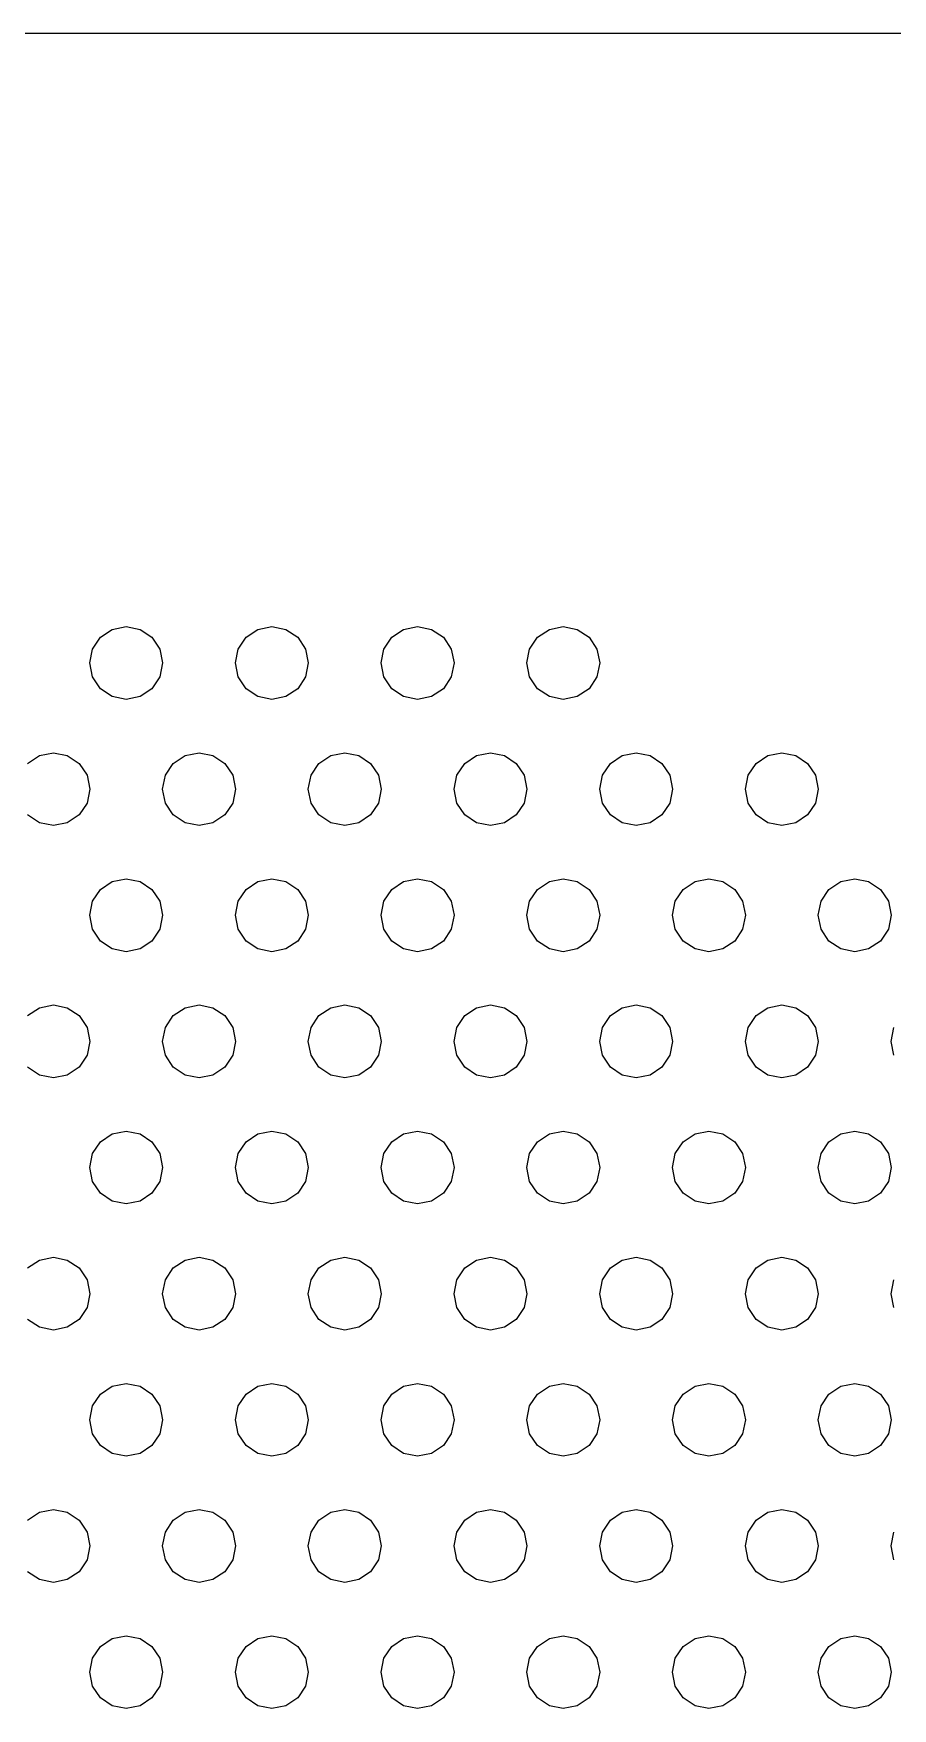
# Model space of a CAD drawing. Extents: x -89 to 272, y -68 to 68.
# Drawn here: x 173 to 208.4, y -1.5 to 67.5 of the extents above; entities that cross this region are included whole.
import ezdxf

# ---------------------------------------------------------------- set-up
doc = ezdxf.new("R2010")
doc.units = 0
doc.layers.get('0').update_dxf_attribs({"color": 1})

msp = doc.modelspace()

# ---------------------------------------------------------------- linework, layer by layer
at = {"color": 1}
for p, q in [((271.7, 67.5), (93.9, 67.5)), ((175.739, 42.6299), (176.226, 42.955)), ((176.226, 42.955), (176.8, 43.0692)), ((176.8, 43.0692), (177.374, 42.955)), ((177.374, 42.955), (177.861, 42.6299)), ((181.739, 42.6299), (182.226, 42.955)), ((182.226, 42.955), (182.8, 43.0692)), ((182.8, 43.0692), (183.374, 42.955)), ((183.374, 42.955), (183.861, 42.6299)), ((187.739, 42.6299), (188.226, 42.955)), ((188.226, 42.955), (188.8, 43.0692)), ((188.8, 43.0692), (189.374, 42.955)), ((189.374, 42.955), (189.861, 42.6299)), ((193.739, 42.6299), (194.226, 42.955)), ((194.226, 42.955), (194.8, 43.0692)), ((194.8, 43.0692), (195.374, 42.955)), ((195.374, 42.955), (195.861, 42.6299)), ((175.3, 41.5692), (175.414, 42.1432)), ((175.414, 42.1432), (175.739, 42.6299)), ((177.861, 42.6299), (178.186, 42.1432)), ((178.186, 42.1432), (178.3, 41.5692)), ((181.3, 41.5692), (181.414, 42.1432)), ((181.414, 42.1432), (181.739, 42.6299)), ((183.861, 42.6299), (184.186, 42.1432)), ((184.186, 42.1432), (184.3, 41.5692)), ((187.3, 41.5692), (187.414, 42.1432)), ((187.414, 42.1432), (187.739, 42.6299)), ((189.861, 42.6299), (190.186, 42.1432)), ((190.186, 42.1432), (190.3, 41.5692)), ((193.3, 41.5692), (193.414, 42.1432)), ((193.414, 42.1432), (193.739, 42.6299)), ((195.861, 42.6299), (196.186, 42.1432)), ((196.186, 42.1432), (196.3, 41.5692)), ((175.414, 40.9952), (175.3, 41.5692)), ((178.3, 41.5692), (178.186, 40.9952)), ((181.414, 40.9952), (181.3, 41.5692)), ((184.3, 41.5692), (184.186, 40.9952)), ((187.414, 40.9952), (187.3, 41.5692)), ((190.3, 41.5692), (190.186, 40.9952)), ((193.414, 40.9952), (193.3, 41.5692)), ((196.3, 41.5692), (196.186, 40.9952)), ((175.739, 40.5085), (175.414, 40.9952)), ((178.186, 40.9952), (177.861, 40.5085)), ((181.739, 40.5085), (181.414, 40.9952)), ((184.186, 40.9952), (183.861, 40.5085)), ((187.739, 40.5085), (187.414, 40.9952)), ((190.186, 40.9952), (189.861, 40.5085)), ((193.739, 40.5085), (193.414, 40.9952)), ((196.186, 40.9952), (195.861, 40.5085)), ((176.226, 40.1834), (175.739, 40.5085)), ((176.8, 40.0692), (176.226, 40.1834)), ((177.374, 40.1834), (176.8, 40.0692)), ((177.861, 40.5085), (177.374, 40.1834)), ((182.226, 40.1834), (181.739, 40.5085)), ((182.8, 40.0692), (182.226, 40.1834)), ((183.374, 40.1834), (182.8, 40.0692)), ((183.861, 40.5085), (183.374, 40.1834)), ((188.226, 40.1834), (187.739, 40.5085)), ((188.8, 40.0692), (188.226, 40.1834)), ((189.374, 40.1834), (188.8, 40.0692)), ((189.861, 40.5085), (189.374, 40.1834)), ((194.226, 40.1834), (193.739, 40.5085)), ((194.8, 40.0692), (194.226, 40.1834)), ((195.374, 40.1834), (194.8, 40.0692)), ((195.861, 40.5085), (195.374, 40.1834)), ((172.739, 37.4337), (173.226, 37.7589)), ((173.226, 37.7589), (173.8, 37.8731)), ((173.8, 37.8731), (174.374, 37.7589)), ((174.374, 37.7589), (174.861, 37.4337)), ((174.861, 37.4337), (175.186, 36.9471)), ((178.414, 36.9471), (178.739, 37.4337)), ((178.739, 37.4337), (179.226, 37.7589)), ((179.226, 37.7589), (179.8, 37.8731)), ((179.8, 37.8731), (180.374, 37.7589)), ((180.374, 37.7589), (180.861, 37.4337)), ((180.861, 37.4337), (181.186, 36.9471)), ((184.414, 36.9471), (184.739, 37.4337)), ((184.739, 37.4337), (185.226, 37.7589)), ((185.226, 37.7589), (185.8, 37.8731)), ((185.8, 37.8731), (186.374, 37.7589)), ((186.374, 37.7589), (186.861, 37.4337)), ((186.861, 37.4337), (187.186, 36.9471)), ((190.414, 36.9471), (190.739, 37.4337)), ((190.739, 37.4337), (191.226, 37.7589)), ((191.226, 37.7589), (191.8, 37.8731)), ((191.8, 37.8731), (192.374, 37.7589)), ((192.374, 37.7589), (192.861, 37.4337)), ((192.861, 37.4337), (193.186, 36.9471)), ((196.414, 36.9471), (196.739, 37.4337)), ((196.739, 37.4337), (197.226, 37.7589)), ((197.226, 37.7589), (197.8, 37.8731)), ((197.8, 37.8731), (198.374, 37.7589)), ((198.374, 37.7589), (198.861, 37.4337)), ((198.861, 37.4337), (199.186, 36.9471)), ((202.414, 36.9471), (202.739, 37.4337)), ((202.739, 37.4337), (203.226, 37.7589)), ((203.226, 37.7589), (203.8, 37.8731)), ((203.8, 37.8731), (204.374, 37.7589)), ((204.374, 37.7589), (204.861, 37.4337)), ((204.861, 37.4337), (205.186, 36.9471)), ((175.186, 36.9471), (175.3, 36.3731)), ((178.3, 36.3731), (178.414, 36.9471)), ((181.186, 36.9471), (181.3, 36.3731)), ((184.3, 36.3731), (184.414, 36.9471)), ((187.186, 36.9471), (187.3, 36.3731)), ((190.3, 36.3731), (190.414, 36.9471)), ((193.186, 36.9471), (193.3, 36.3731)), ((196.3, 36.3731), (196.414, 36.9471)), ((199.186, 36.9471), (199.3, 36.3731)), ((202.3, 36.3731), (202.414, 36.9471)), ((205.186, 36.9471), (205.3, 36.3731)), ((175.3, 36.3731), (175.186, 35.799)), ((178.414, 35.799), (178.3, 36.3731)), ((181.3, 36.3731), (181.186, 35.799)), ((184.414, 35.799), (184.3, 36.3731)), ((187.3, 36.3731), (187.186, 35.799)), ((190.414, 35.799), (190.3, 36.3731)), ((193.3, 36.3731), (193.186, 35.799)), ((196.414, 35.799), (196.3, 36.3731)), ((199.3, 36.3731), (199.186, 35.799)), ((202.414, 35.799), (202.3, 36.3731)), ((205.3, 36.3731), (205.186, 35.799)), ((173.226, 34.9872), (172.739, 35.3124)), ((174.861, 35.3124), (174.374, 34.9872)), ((175.186, 35.799), (174.861, 35.3124)), ((178.739, 35.3124), (178.414, 35.799)), ((179.226, 34.9872), (178.739, 35.3124)), ((180.861, 35.3124), (180.374, 34.9872)), ((181.186, 35.799), (180.861, 35.3124)), ((184.739, 35.3124), (184.414, 35.799)), ((185.226, 34.9872), (184.739, 35.3124)), ((186.861, 35.3124), (186.374, 34.9872)), ((187.186, 35.799), (186.861, 35.3124)), ((190.739, 35.3124), (190.414, 35.799)), ((191.226, 34.9872), (190.739, 35.3124)), ((192.861, 35.3124), (192.374, 34.9872)), ((193.186, 35.799), (192.861, 35.3124)), ((196.739, 35.3124), (196.414, 35.799)), ((197.226, 34.9872), (196.739, 35.3124)), ((198.861, 35.3124), (198.374, 34.9872)), ((199.186, 35.799), (198.861, 35.3124)), ((202.739, 35.3124), (202.414, 35.799)), ((203.226, 34.9872), (202.739, 35.3124)), ((204.861, 35.3124), (204.374, 34.9872)), ((205.186, 35.799), (204.861, 35.3124)), ((173.8, 34.8731), (173.226, 34.9872)), ((174.374, 34.9872), (173.8, 34.8731)), ((179.8, 34.8731), (179.226, 34.9872)), ((180.374, 34.9872), (179.8, 34.8731)), ((185.8, 34.8731), (185.226, 34.9872)), ((186.374, 34.9872), (185.8, 34.8731)), ((191.8, 34.8731), (191.226, 34.9872)), ((192.374, 34.9872), (191.8, 34.8731)), ((197.8, 34.8731), (197.226, 34.9872)), ((198.374, 34.9872), (197.8, 34.8731)), ((203.8, 34.8731), (203.226, 34.9872)), ((204.374, 34.9872), (203.8, 34.8731)), ((175.739, 32.2376), (176.226, 32.5627)), ((176.226, 32.5627), (176.8, 32.6769)), ((176.8, 32.6769), (177.374, 32.5627)), ((177.374, 32.5627), (177.861, 32.2376)), ((181.739, 32.2376), (182.226, 32.5627)), ((182.226, 32.5627), (182.8, 32.6769)), ((182.8, 32.6769), (183.374, 32.5627)), ((183.374, 32.5627), (183.861, 32.2376)), ((187.739, 32.2376), (188.226, 32.5627)), ((188.226, 32.5627), (188.8, 32.6769)), ((188.8, 32.6769), (189.374, 32.5627)), ((189.374, 32.5627), (189.861, 32.2376)), ((193.739, 32.2376), (194.226, 32.5627)), ((194.226, 32.5627), (194.8, 32.6769)), ((194.8, 32.6769), (195.374, 32.5627)), ((195.374, 32.5627), (195.861, 32.2376)), ((199.739, 32.2376), (200.226, 32.5627)), ((200.226, 32.5627), (200.8, 32.6769)), ((200.8, 32.6769), (201.374, 32.5627)), ((201.374, 32.5627), (201.861, 32.2376)), ((205.739, 32.2376), (206.226, 32.5627)), ((206.226, 32.5627), (206.8, 32.6769)), ((206.8, 32.6769), (207.374, 32.5627)), ((207.374, 32.5627), (207.861, 32.2376)), ((175.3, 31.1769), (175.414, 31.7509)), ((175.414, 31.7509), (175.739, 32.2376)), ((177.861, 32.2376), (178.186, 31.7509)), ((178.186, 31.7509), (178.3, 31.1769)), ((181.3, 31.1769), (181.414, 31.7509)), ((181.414, 31.7509), (181.739, 32.2376)), ((183.861, 32.2376), (184.186, 31.7509)), ((184.186, 31.7509), (184.3, 31.1769)), ((187.3, 31.1769), (187.414, 31.7509)), ((187.414, 31.7509), (187.739, 32.2376)), ((189.861, 32.2376), (190.186, 31.7509)), ((190.186, 31.7509), (190.3, 31.1769)), ((193.3, 31.1769), (193.414, 31.7509)), ((193.414, 31.7509), (193.739, 32.2376)), ((195.861, 32.2376), (196.186, 31.7509)), ((196.186, 31.7509), (196.3, 31.1769)), ((199.3, 31.1769), (199.414, 31.7509)), ((199.414, 31.7509), (199.739, 32.2376)), ((201.861, 32.2376), (202.186, 31.7509)), ((202.186, 31.7509), (202.3, 31.1769)), ((205.3, 31.1769), (205.414, 31.7509)), ((205.414, 31.7509), (205.739, 32.2376)), ((207.861, 32.2376), (208.186, 31.7509)), ((208.186, 31.7509), (208.3, 31.1769)), ((175.414, 30.6029), (175.3, 31.1769)), ((178.3, 31.1769), (178.186, 30.6029)), ((181.414, 30.6029), (181.3, 31.1769)), ((184.3, 31.1769), (184.186, 30.6029)), ((187.414, 30.6029), (187.3, 31.1769)), ((190.3, 31.1769), (190.186, 30.6029)), ((193.414, 30.6029), (193.3, 31.1769)), ((196.3, 31.1769), (196.186, 30.6029)), ((199.414, 30.6029), (199.3, 31.1769)), ((202.3, 31.1769), (202.186, 30.6029)), ((205.414, 30.6029), (205.3, 31.1769)), ((208.3, 31.1769), (208.186, 30.6029)), ((175.739, 30.1162), (175.414, 30.6029)), ((178.186, 30.6029), (177.861, 30.1162)), ((181.739, 30.1162), (181.414, 30.6029)), ((184.186, 30.6029), (183.861, 30.1162)), ((187.739, 30.1162), (187.414, 30.6029)), ((190.186, 30.6029), (189.861, 30.1162)), ((193.739, 30.1162), (193.414, 30.6029)), ((196.186, 30.6029), (195.861, 30.1162)), ((199.739, 30.1162), (199.414, 30.6029)), ((202.186, 30.6029), (201.861, 30.1162)), ((205.739, 30.1162), (205.414, 30.6029)), ((208.186, 30.6029), (207.861, 30.1162)), ((176.226, 29.7911), (175.739, 30.1162)), ((176.8, 29.6769), (176.226, 29.7911)), ((177.374, 29.7911), (176.8, 29.6769)), ((177.861, 30.1162), (177.374, 29.7911)), ((182.226, 29.7911), (181.739, 30.1162)), ((182.8, 29.6769), (182.226, 29.7911)), ((183.374, 29.7911), (182.8, 29.6769)), ((183.861, 30.1162), (183.374, 29.7911)), ((188.226, 29.7911), (187.739, 30.1162)), ((188.8, 29.6769), (188.226, 29.7911)), ((189.374, 29.7911), (188.8, 29.6769)), ((189.861, 30.1162), (189.374, 29.7911)), ((194.226, 29.7911), (193.739, 30.1162)), ((194.8, 29.6769), (194.226, 29.7911)), ((195.374, 29.7911), (194.8, 29.6769)), ((195.861, 30.1162), (195.374, 29.7911)), ((200.226, 29.7911), (199.739, 30.1162)), ((200.8, 29.6769), (200.226, 29.7911)), ((201.374, 29.7911), (200.8, 29.6769)), ((201.861, 30.1162), (201.374, 29.7911)), ((206.226, 29.7911), (205.739, 30.1162)), ((206.8, 29.6769), (206.226, 29.7911)), ((207.374, 29.7911), (206.8, 29.6769)), ((207.861, 30.1162), (207.374, 29.7911)), ((172.739, 27.0414), (173.226, 27.3666)), ((173.226, 27.3666), (173.8, 27.4808)), ((173.8, 27.4808), (174.374, 27.3666)), ((174.374, 27.3666), (174.861, 27.0414)), ((174.861, 27.0414), (175.186, 26.5548)), ((178.414, 26.5548), (178.739, 27.0414)), ((178.739, 27.0414), (179.226, 27.3666)), ((179.226, 27.3666), (179.8, 27.4808)), ((179.8, 27.4808), (180.374, 27.3666)), ((180.374, 27.3666), (180.861, 27.0414)), ((180.861, 27.0414), (181.186, 26.5548)), ((184.414, 26.5548), (184.739, 27.0414)), ((184.739, 27.0414), (185.226, 27.3666)), ((185.226, 27.3666), (185.8, 27.4808)), ((185.8, 27.4808), (186.374, 27.3666)), ((186.374, 27.3666), (186.861, 27.0414)), ((186.861, 27.0414), (187.186, 26.5548)), ((190.414, 26.5548), (190.739, 27.0414)), ((190.739, 27.0414), (191.226, 27.3666)), ((191.226, 27.3666), (191.8, 27.4808)), ((191.8, 27.4808), (192.374, 27.3666)), ((192.374, 27.3666), (192.861, 27.0414)), ((192.861, 27.0414), (193.186, 26.5548)), ((196.414, 26.5548), (196.739, 27.0414)), ((196.739, 27.0414), (197.226, 27.3666)), ((197.226, 27.3666), (197.8, 27.4808)), ((197.8, 27.4808), (198.374, 27.3666)), ((198.374, 27.3666), (198.861, 27.0414)), ((198.861, 27.0414), (199.186, 26.5548)), ((202.414, 26.5548), (202.739, 27.0414)), ((202.739, 27.0414), (203.226, 27.3666)), ((203.226, 27.3666), (203.8, 27.4808)), ((203.8, 27.4808), (204.374, 27.3666)), ((204.374, 27.3666), (204.861, 27.0414)), ((204.861, 27.0414), (205.186, 26.5548)), ((175.186, 26.5548), (175.3, 25.9808)), ((178.3, 25.9808), (178.414, 26.5548)), ((181.186, 26.5548), (181.3, 25.9808)), ((184.3, 25.9808), (184.414, 26.5548)), ((187.186, 26.5548), (187.3, 25.9808)), ((190.3, 25.9808), (190.414, 26.5548)), ((193.186, 26.5548), (193.3, 25.9808)), ((196.3, 25.9808), (196.414, 26.5548)), ((199.186, 26.5548), (199.3, 25.9808)), ((202.3, 25.9808), (202.414, 26.5548)), ((205.186, 26.5548), (205.3, 25.9808)), ((208.3, 25.9808), (208.414, 26.5548)), ((175.3, 25.9808), (175.186, 25.4067)), ((178.414, 25.4067), (178.3, 25.9808)), ((181.3, 25.9808), (181.186, 25.4067)), ((184.414, 25.4067), (184.3, 25.9808)), ((187.3, 25.9808), (187.186, 25.4067)), ((190.414, 25.4067), (190.3, 25.9808)), ((193.3, 25.9808), (193.186, 25.4067)), ((196.414, 25.4067), (196.3, 25.9808)), ((199.3, 25.9808), (199.186, 25.4067)), ((202.414, 25.4067), (202.3, 25.9808)), ((205.3, 25.9808), (205.186, 25.4067)), ((208.414, 25.4067), (208.3, 25.9808)), ((173.226, 24.5949), (172.739, 24.9201)), ((174.861, 24.9201), (174.374, 24.5949)), ((175.186, 25.4067), (174.861, 24.9201)), ((178.739, 24.9201), (178.414, 25.4067)), ((179.226, 24.5949), (178.739, 24.9201)), ((180.861, 24.9201), (180.374, 24.5949)), ((181.186, 25.4067), (180.861, 24.9201)), ((184.739, 24.9201), (184.414, 25.4067)), ((185.226, 24.5949), (184.739, 24.9201)), ((186.861, 24.9201), (186.374, 24.5949)), ((187.186, 25.4067), (186.861, 24.9201)), ((190.739, 24.9201), (190.414, 25.4067)), ((191.226, 24.5949), (190.739, 24.9201)), ((192.861, 24.9201), (192.374, 24.5949)), ((193.186, 25.4067), (192.861, 24.9201)), ((196.739, 24.9201), (196.414, 25.4067)), ((197.226, 24.5949), (196.739, 24.9201)), ((198.861, 24.9201), (198.374, 24.5949)), ((199.186, 25.4067), (198.861, 24.9201)), ((202.739, 24.9201), (202.414, 25.4067)), ((203.226, 24.5949), (202.739, 24.9201)), ((204.861, 24.9201), (204.374, 24.5949)), ((205.186, 25.4067), (204.861, 24.9201)), ((173.8, 24.4808), (173.226, 24.5949)), ((174.374, 24.5949), (173.8, 24.4808)), ((179.8, 24.4808), (179.226, 24.5949)), ((180.374, 24.5949), (179.8, 24.4808)), ((185.8, 24.4808), (185.226, 24.5949)), ((186.374, 24.5949), (185.8, 24.4808)), ((191.8, 24.4808), (191.226, 24.5949)), ((192.374, 24.5949), (191.8, 24.4808)), ((197.8, 24.4808), (197.226, 24.5949)), ((198.374, 24.5949), (197.8, 24.4808)), ((203.8, 24.4808), (203.226, 24.5949)), ((204.374, 24.5949), (203.8, 24.4808)), ((175.739, 21.8453), (176.226, 22.1704)), ((176.226, 22.1704), (176.8, 22.2846)), ((176.8, 22.2846), (177.374, 22.1704)), ((177.374, 22.1704), (177.861, 21.8453)), ((181.739, 21.8453), (182.226, 22.1704)), ((182.226, 22.1704), (182.8, 22.2846)), ((182.8, 22.2846), (183.374, 22.1704)), ((183.374, 22.1704), (183.861, 21.8453)), ((187.739, 21.8453), (188.226, 22.1704)), ((188.226, 22.1704), (188.8, 22.2846)), ((188.8, 22.2846), (189.374, 22.1704)), ((189.374, 22.1704), (189.861, 21.8453)), ((193.739, 21.8453), (194.226, 22.1704)), ((194.226, 22.1704), (194.8, 22.2846)), ((194.8, 22.2846), (195.374, 22.1704)), ((195.374, 22.1704), (195.861, 21.8453)), ((199.739, 21.8453), (200.226, 22.1704)), ((200.226, 22.1704), (200.8, 22.2846)), ((200.8, 22.2846), (201.374, 22.1704)), ((201.374, 22.1704), (201.861, 21.8453)), ((205.739, 21.8453), (206.226, 22.1704)), ((206.226, 22.1704), (206.8, 22.2846)), ((206.8, 22.2846), (207.374, 22.1704)), ((207.374, 22.1704), (207.861, 21.8453)), ((175.414, 21.3586), (175.739, 21.8453)), ((177.861, 21.8453), (178.186, 21.3586)), ((181.414, 21.3586), (181.739, 21.8453)), ((183.861, 21.8453), (184.186, 21.3586)), ((187.414, 21.3586), (187.739, 21.8453)), ((189.861, 21.8453), (190.186, 21.3586)), ((193.414, 21.3586), (193.739, 21.8453)), ((195.861, 21.8453), (196.186, 21.3586)), ((199.414, 21.3586), (199.739, 21.8453)), ((201.861, 21.8453), (202.186, 21.3586)), ((205.414, 21.3586), (205.739, 21.8453)), ((207.861, 21.8453), (208.186, 21.3586)), ((175.3, 20.7846), (175.414, 21.3586)), ((175.414, 20.2106), (175.3, 20.7846)), ((178.186, 21.3586), (178.3, 20.7846)), ((178.3, 20.7846), (178.186, 20.2106)), ((181.3, 20.7846), (181.414, 21.3586)), ((181.414, 20.2106), (181.3, 20.7846)), ((184.186, 21.3586), (184.3, 20.7846)), ((184.3, 20.7846), (184.186, 20.2106)), ((187.3, 20.7846), (187.414, 21.3586)), ((187.414, 20.2106), (187.3, 20.7846)), ((190.186, 21.3586), (190.3, 20.7846)), ((190.3, 20.7846), (190.186, 20.2106)), ((193.3, 20.7846), (193.414, 21.3586)), ((193.414, 20.2106), (193.3, 20.7846)), ((196.186, 21.3586), (196.3, 20.7846)), ((196.3, 20.7846), (196.186, 20.2106)), ((199.3, 20.7846), (199.414, 21.3586)), ((199.414, 20.2106), (199.3, 20.7846)), ((202.186, 21.3586), (202.3, 20.7846)), ((202.3, 20.7846), (202.186, 20.2106)), ((205.3, 20.7846), (205.414, 21.3586)), ((205.414, 20.2106), (205.3, 20.7846)), ((208.186, 21.3586), (208.3, 20.7846)), ((208.3, 20.7846), (208.186, 20.2106)), ((175.739, 19.7239), (175.414, 20.2106)), ((178.186, 20.2106), (177.861, 19.7239)), ((181.739, 19.7239), (181.414, 20.2106)), ((184.186, 20.2106), (183.861, 19.7239)), ((187.739, 19.7239), (187.414, 20.2106)), ((190.186, 20.2106), (189.861, 19.7239)), ((193.739, 19.7239), (193.414, 20.2106)), ((196.186, 20.2106), (195.861, 19.7239)), ((199.739, 19.7239), (199.414, 20.2106)), ((202.186, 20.2106), (201.861, 19.7239)), ((205.739, 19.7239), (205.414, 20.2106)), ((208.186, 20.2106), (207.861, 19.7239)), ((176.226, 19.3988), (175.739, 19.7239)), ((176.8, 19.2846), (176.226, 19.3988)), ((177.374, 19.3988), (176.8, 19.2846)), ((177.861, 19.7239), (177.374, 19.3988)), ((182.226, 19.3988), (181.739, 19.7239)), ((182.8, 19.2846), (182.226, 19.3988)), ((183.374, 19.3988), (182.8, 19.2846)), ((183.861, 19.7239), (183.374, 19.3988)), ((188.226, 19.3988), (187.739, 19.7239)), ((188.8, 19.2846), (188.226, 19.3988)), ((189.374, 19.3988), (188.8, 19.2846)), ((189.861, 19.7239), (189.374, 19.3988)), ((194.226, 19.3988), (193.739, 19.7239)), ((194.8, 19.2846), (194.226, 19.3988)), ((195.374, 19.3988), (194.8, 19.2846)), ((195.861, 19.7239), (195.374, 19.3988)), ((200.226, 19.3988), (199.739, 19.7239)), ((200.8, 19.2846), (200.226, 19.3988)), ((201.374, 19.3988), (200.8, 19.2846)), ((201.861, 19.7239), (201.374, 19.3988)), ((206.226, 19.3988), (205.739, 19.7239)), ((206.8, 19.2846), (206.226, 19.3988)), ((207.374, 19.3988), (206.8, 19.2846)), ((207.861, 19.7239), (207.374, 19.3988)), ((172.739, 16.6491), (173.226, 16.9743)), ((173.226, 16.9743), (173.8, 17.0885)), ((173.8, 17.0885), (174.374, 16.9743)), ((174.374, 16.9743), (174.861, 16.6491)), ((174.861, 16.6491), (175.186, 16.1625)), ((178.414, 16.1625), (178.739, 16.6491)), ((178.739, 16.6491), (179.226, 16.9743)), ((179.226, 16.9743), (179.8, 17.0885)), ((179.8, 17.0885), (180.374, 16.9743)), ((180.374, 16.9743), (180.861, 16.6491)), ((180.861, 16.6491), (181.186, 16.1625)), ((184.414, 16.1625), (184.739, 16.6491)), ((184.739, 16.6491), (185.226, 16.9743)), ((185.226, 16.9743), (185.8, 17.0885)), ((185.8, 17.0885), (186.374, 16.9743)), ((186.374, 16.9743), (186.861, 16.6491)), ((186.861, 16.6491), (187.186, 16.1625)), ((190.414, 16.1625), (190.739, 16.6491)), ((190.739, 16.6491), (191.226, 16.9743)), ((191.226, 16.9743), (191.8, 17.0885)), ((191.8, 17.0885), (192.374, 16.9743)), ((192.374, 16.9743), (192.861, 16.6491)), ((192.861, 16.6491), (193.186, 16.1625)), ((196.414, 16.1625), (196.739, 16.6491)), ((196.739, 16.6491), (197.226, 16.9743)), ((197.226, 16.9743), (197.8, 17.0885)), ((197.8, 17.0885), (198.374, 16.9743)), ((198.374, 16.9743), (198.861, 16.6491)), ((198.861, 16.6491), (199.186, 16.1625)), ((202.414, 16.1625), (202.739, 16.6491)), ((202.739, 16.6491), (203.226, 16.9743)), ((203.226, 16.9743), (203.8, 17.0885)), ((203.8, 17.0885), (204.374, 16.9743)), ((204.374, 16.9743), (204.861, 16.6491)), ((204.861, 16.6491), (205.186, 16.1625)), ((175.186, 16.1625), (175.3, 15.5885)), ((178.3, 15.5885), (178.414, 16.1625)), ((181.186, 16.1625), (181.3, 15.5885)), ((184.3, 15.5885), (184.414, 16.1625)), ((187.186, 16.1625), (187.3, 15.5885)), ((190.3, 15.5885), (190.414, 16.1625)), ((193.186, 16.1625), (193.3, 15.5885)), ((196.3, 15.5885), (196.414, 16.1625)), ((199.186, 16.1625), (199.3, 15.5885)), ((202.3, 15.5885), (202.414, 16.1625)), ((205.186, 16.1625), (205.3, 15.5885)), ((208.3, 15.5885), (208.414, 16.1625)), ((175.3, 15.5885), (175.186, 15.0144)), ((178.414, 15.0144), (178.3, 15.5885)), ((181.3, 15.5885), (181.186, 15.0144)), ((184.414, 15.0144), (184.3, 15.5885)), ((187.3, 15.5885), (187.186, 15.0144)), ((190.414, 15.0144), (190.3, 15.5885)), ((193.3, 15.5885), (193.186, 15.0144)), ((196.414, 15.0144), (196.3, 15.5885)), ((199.3, 15.5885), (199.186, 15.0144)), ((202.414, 15.0144), (202.3, 15.5885)), ((205.3, 15.5885), (205.186, 15.0144)), ((208.414, 15.0144), (208.3, 15.5885)), ((173.226, 14.2026), (172.739, 14.5278)), ((174.861, 14.5278), (174.374, 14.2026)), ((175.186, 15.0144), (174.861, 14.5278)), ((178.739, 14.5278), (178.414, 15.0144)), ((179.226, 14.2026), (178.739, 14.5278)), ((180.861, 14.5278), (180.374, 14.2026)), ((181.186, 15.0144), (180.861, 14.5278)), ((184.739, 14.5278), (184.414, 15.0144)), ((185.226, 14.2026), (184.739, 14.5278)), ((186.861, 14.5278), (186.374, 14.2026)), ((187.186, 15.0144), (186.861, 14.5278)), ((190.739, 14.5278), (190.414, 15.0144)), ((191.226, 14.2026), (190.739, 14.5278)), ((192.861, 14.5278), (192.374, 14.2026)), ((193.186, 15.0144), (192.861, 14.5278)), ((196.739, 14.5278), (196.414, 15.0144)), ((197.226, 14.2026), (196.739, 14.5278)), ((198.861, 14.5278), (198.374, 14.2026)), ((199.186, 15.0144), (198.861, 14.5278)), ((202.739, 14.5278), (202.414, 15.0144)), ((203.226, 14.2026), (202.739, 14.5278)), ((204.861, 14.5278), (204.374, 14.2026)), ((205.186, 15.0144), (204.861, 14.5278)), ((173.8, 14.0885), (173.226, 14.2026)), ((174.374, 14.2026), (173.8, 14.0885)), ((179.8, 14.0885), (179.226, 14.2026)), ((180.374, 14.2026), (179.8, 14.0885)), ((185.8, 14.0885), (185.226, 14.2026)), ((186.374, 14.2026), (185.8, 14.0885)), ((191.8, 14.0885), (191.226, 14.2026)), ((192.374, 14.2026), (191.8, 14.0885)), ((197.8, 14.0885), (197.226, 14.2026)), ((198.374, 14.2026), (197.8, 14.0885)), ((203.8, 14.0885), (203.226, 14.2026)), ((204.374, 14.2026), (203.8, 14.0885)), ((175.739, 11.453), (176.226, 11.7781)), ((176.226, 11.7781), (176.8, 11.8923)), ((176.8, 11.8923), (177.374, 11.7781)), ((177.374, 11.7781), (177.861, 11.453)), ((181.739, 11.453), (182.226, 11.7781)), ((182.226, 11.7781), (182.8, 11.8923)), ((182.8, 11.8923), (183.374, 11.7781)), ((183.374, 11.7781), (183.861, 11.453)), ((187.739, 11.453), (188.226, 11.7781)), ((188.226, 11.7781), (188.8, 11.8923)), ((188.8, 11.8923), (189.374, 11.7781)), ((189.374, 11.7781), (189.861, 11.453)), ((193.739, 11.453), (194.226, 11.7781)), ((194.226, 11.7781), (194.8, 11.8923)), ((194.8, 11.8923), (195.374, 11.7781)), ((195.374, 11.7781), (195.861, 11.453)), ((199.739, 11.453), (200.226, 11.7781)), ((200.226, 11.7781), (200.8, 11.8923)), ((200.8, 11.8923), (201.374, 11.7781)), ((201.374, 11.7781), (201.861, 11.453)), ((205.739, 11.453), (206.226, 11.7781)), ((206.226, 11.7781), (206.8, 11.8923)), ((206.8, 11.8923), (207.374, 11.7781)), ((207.374, 11.7781), (207.861, 11.453)), ((175.414, 10.9663), (175.739, 11.453)), ((177.861, 11.453), (178.186, 10.9663)), ((181.414, 10.9663), (181.739, 11.453)), ((183.861, 11.453), (184.186, 10.9663)), ((187.414, 10.9663), (187.739, 11.453)), ((189.861, 11.453), (190.186, 10.9663)), ((193.414, 10.9663), (193.739, 11.453)), ((195.861, 11.453), (196.186, 10.9663)), ((199.414, 10.9663), (199.739, 11.453)), ((201.861, 11.453), (202.186, 10.9663)), ((205.414, 10.9663), (205.739, 11.453)), ((207.861, 11.453), (208.186, 10.9663)), ((175.3, 10.3923), (175.414, 10.9663)), ((175.414, 9.81827), (175.3, 10.3923)), ((178.186, 10.9663), (178.3, 10.3923)), ((178.3, 10.3923), (178.186, 9.81827)), ((181.3, 10.3923), (181.414, 10.9663)), ((181.414, 9.81827), (181.3, 10.3923)), ((184.186, 10.9663), (184.3, 10.3923)), ((184.3, 10.3923), (184.186, 9.81827)), ((187.3, 10.3923), (187.414, 10.9663)), ((187.414, 9.81827), (187.3, 10.3923)), ((190.186, 10.9663), (190.3, 10.3923)), ((190.3, 10.3923), (190.186, 9.81827)), ((193.3, 10.3923), (193.414, 10.9663)), ((193.414, 9.81827), (193.3, 10.3923)), ((196.186, 10.9663), (196.3, 10.3923)), ((196.3, 10.3923), (196.186, 9.81827)), ((199.3, 10.3923), (199.414, 10.9663)), ((199.414, 9.81827), (199.3, 10.3923)), ((202.186, 10.9663), (202.3, 10.3923)), ((202.3, 10.3923), (202.186, 9.81827)), ((205.3, 10.3923), (205.414, 10.9663)), ((205.414, 9.81827), (205.3, 10.3923)), ((208.186, 10.9663), (208.3, 10.3923)), ((208.3, 10.3923), (208.186, 9.81827)), ((175.739, 9.33163), (175.414, 9.81827)), ((178.186, 9.81827), (177.861, 9.33163)), ((181.739, 9.33163), (181.414, 9.81827)), ((184.186, 9.81827), (183.861, 9.33163)), ((187.739, 9.33163), (187.414, 9.81827)), ((190.186, 9.81827), (189.861, 9.33163)), ((193.739, 9.33163), (193.414, 9.81827)), ((196.186, 9.81827), (195.861, 9.33163)), ((199.739, 9.33163), (199.414, 9.81827)), ((202.186, 9.81827), (201.861, 9.33163)), ((205.739, 9.33163), (205.414, 9.81827)), ((208.186, 9.81827), (207.861, 9.33163)), ((176.226, 9.00648), (175.739, 9.33163)), ((176.8, 8.8923), (176.226, 9.00648)), ((177.374, 9.00648), (176.8, 8.8923)), ((177.861, 9.33163), (177.374, 9.00648)), ((182.226, 9.00648), (181.739, 9.33163)), ((182.8, 8.8923), (182.226, 9.00648)), ((183.374, 9.00648), (182.8, 8.8923)), ((183.861, 9.33163), (183.374, 9.00648)), ((188.226, 9.00648), (187.739, 9.33163)), ((188.8, 8.8923), (188.226, 9.00648)), ((189.374, 9.00648), (188.8, 8.8923)), ((189.861, 9.33163), (189.374, 9.00648)), ((194.226, 9.00648), (193.739, 9.33163)), ((194.8, 8.8923), (194.226, 9.00648)), ((195.374, 9.00648), (194.8, 8.8923)), ((195.861, 9.33163), (195.374, 9.00648)), ((200.226, 9.00648), (199.739, 9.33163)), ((200.8, 8.8923), (200.226, 9.00648)), ((201.374, 9.00648), (200.8, 8.8923)), ((201.861, 9.33163), (201.374, 9.00648)), ((206.226, 9.00648), (205.739, 9.33163)), ((206.8, 8.8923), (206.226, 9.00648)), ((207.374, 9.00648), (206.8, 8.8923)), ((207.861, 9.33163), (207.374, 9.00648)), ((172.739, 6.25681), (173.226, 6.58197)), ((173.226, 6.58197), (173.8, 6.69615)), ((173.8, 6.69615), (174.374, 6.58197)), ((174.374, 6.58197), (174.861, 6.25681)), ((174.861, 6.25681), (175.186, 5.77017)), ((178.414, 5.77017), (178.739, 6.25681)), ((178.739, 6.25681), (179.226, 6.58197)), ((179.226, 6.58197), (179.8, 6.69615)), ((179.8, 6.69615), (180.374, 6.58197)), ((180.374, 6.58197), (180.861, 6.25681)), ((180.861, 6.25681), (181.186, 5.77017)), ((184.414, 5.77017), (184.739, 6.25681)), ((184.739, 6.25681), (185.226, 6.58197)), ((185.226, 6.58197), (185.8, 6.69615)), ((185.8, 6.69615), (186.374, 6.58197)), ((186.374, 6.58197), (186.861, 6.25681)), ((186.861, 6.25681), (187.186, 5.77017)), ((190.414, 5.77017), (190.739, 6.25681)), ((190.739, 6.25681), (191.226, 6.58197)), ((191.226, 6.58197), (191.8, 6.69615)), ((191.8, 6.69615), (192.374, 6.58197)), ((192.374, 6.58197), (192.861, 6.25681)), ((192.861, 6.25681), (193.186, 5.77017)), ((196.414, 5.77017), (196.739, 6.25681)), ((196.739, 6.25681), (197.226, 6.58197)), ((197.226, 6.58197), (197.8, 6.69615)), ((197.8, 6.69615), (198.374, 6.58197)), ((198.374, 6.58197), (198.861, 6.25681)), ((198.861, 6.25681), (199.186, 5.77017)), ((202.414, 5.77017), (202.739, 6.25681)), ((202.739, 6.25681), (203.226, 6.58197)), ((203.226, 6.58197), (203.8, 6.69615)), ((203.8, 6.69615), (204.374, 6.58197)), ((204.374, 6.58197), (204.861, 6.25681)), ((204.861, 6.25681), (205.186, 5.77017)), ((175.186, 5.77017), (175.3, 5.19615)), ((178.3, 5.19615), (178.414, 5.77017)), ((181.186, 5.77017), (181.3, 5.19615)), ((184.3, 5.19615), (184.414, 5.77017)), ((187.186, 5.77017), (187.3, 5.19615)), ((190.3, 5.19615), (190.414, 5.77017)), ((193.186, 5.77017), (193.3, 5.19615)), ((196.3, 5.19615), (196.414, 5.77017)), ((199.186, 5.77017), (199.3, 5.19615)), ((202.3, 5.19615), (202.414, 5.77017)), ((205.186, 5.77017), (205.3, 5.19615)), ((208.3, 5.19615), (208.414, 5.77017)), ((175.3, 5.19615), (175.186, 4.62212)), ((178.414, 4.62212), (178.3, 5.19615)), ((181.3, 5.19615), (181.186, 4.62212)), ((184.414, 4.62212), (184.3, 5.19615)), ((187.3, 5.19615), (187.186, 4.62212)), ((190.414, 4.62212), (190.3, 5.19615)), ((193.3, 5.19615), (193.186, 4.62212)), ((196.414, 4.62212), (196.3, 5.19615)), ((199.3, 5.19615), (199.186, 4.62212)), ((202.414, 4.62212), (202.3, 5.19615)), ((205.3, 5.19615), (205.186, 4.62212)), ((208.414, 4.62212), (208.3, 5.19615)), ((175.186, 4.62212), (174.861, 4.13548)), ((178.739, 4.13548), (178.414, 4.62212)), ((181.186, 4.62212), (180.861, 4.13548)), ((184.739, 4.13548), (184.414, 4.62212)), ((187.186, 4.62212), (186.861, 4.13548)), ((190.739, 4.13548), (190.414, 4.62212)), ((193.186, 4.62212), (192.861, 4.13548)), ((196.739, 4.13548), (196.414, 4.62212)), ((199.186, 4.62212), (198.861, 4.13548)), ((202.739, 4.13548), (202.414, 4.62212)), ((205.186, 4.62212), (204.861, 4.13548)), ((173.226, 3.81032), (172.739, 4.13548)), ((173.8, 3.69615), (173.226, 3.81032)), ((174.374, 3.81032), (173.8, 3.69615)), ((174.861, 4.13548), (174.374, 3.81032)), ((179.226, 3.81032), (178.739, 4.13548)), ((179.8, 3.69615), (179.226, 3.81032)), ((180.374, 3.81032), (179.8, 3.69615)), ((180.861, 4.13548), (180.374, 3.81032)), ((185.226, 3.81032), (184.739, 4.13548)), ((185.8, 3.69615), (185.226, 3.81032)), ((186.374, 3.81032), (185.8, 3.69615)), ((186.861, 4.13548), (186.374, 3.81032)), ((191.226, 3.81032), (190.739, 4.13548)), ((191.8, 3.69615), (191.226, 3.81032)), ((192.374, 3.81032), (191.8, 3.69615)), ((192.861, 4.13548), (192.374, 3.81032)), ((197.226, 3.81032), (196.739, 4.13548)), ((197.8, 3.69615), (197.226, 3.81032)), ((198.374, 3.81032), (197.8, 3.69615)), ((198.861, 4.13548), (198.374, 3.81032)), ((203.226, 3.81032), (202.739, 4.13548)), ((203.8, 3.69615), (203.226, 3.81032)), ((204.374, 3.81032), (203.8, 3.69615)), ((204.861, 4.13548), (204.374, 3.81032)), ((175.739, 1.06065), (176.226, 1.38582)), ((176.226, 1.38582), (176.8, 1.5)), ((176.8, 1.5), (177.374, 1.38582)), ((177.374, 1.38582), (177.861, 1.06065)), ((181.739, 1.06065), (182.226, 1.38582)), ((182.226, 1.38582), (182.8, 1.5)), ((182.8, 1.5), (183.374, 1.38582)), ((183.374, 1.38582), (183.861, 1.06065)), ((187.739, 1.06065), (188.226, 1.38582)), ((188.226, 1.38582), (188.8, 1.5)), ((188.8, 1.5), (189.374, 1.38582)), ((189.374, 1.38582), (189.861, 1.06065)), ((193.739, 1.06065), (194.226, 1.38582)), ((194.226, 1.38582), (194.8, 1.5)), ((194.8, 1.5), (195.374, 1.38582)), ((195.374, 1.38582), (195.861, 1.06065)), ((199.739, 1.06065), (200.226, 1.38582)), ((200.226, 1.38582), (200.8, 1.5)), ((200.8, 1.5), (201.374, 1.38582)), ((201.374, 1.38582), (201.861, 1.06065)), ((205.739, 1.06065), (206.226, 1.38582)), ((206.226, 1.38582), (206.8, 1.5)), ((206.8, 1.5), (207.374, 1.38582)), ((207.374, 1.38582), (207.861, 1.06065)), ((175.414, 0.57402), (175.739, 1.06065)), ((177.861, 1.06065), (178.186, 0.57402)), ((181.414, 0.57402), (181.739, 1.06065)), ((183.861, 1.06065), (184.186, 0.57402)), ((187.414, 0.57402), (187.739, 1.06065)), ((189.861, 1.06065), (190.186, 0.57402)), ((193.414, 0.57402), (193.739, 1.06065)), ((195.861, 1.06065), (196.186, 0.57402)), ((199.414, 0.57402), (199.739, 1.06065)), ((201.861, 1.06065), (202.186, 0.57402)), ((205.414, 0.57402), (205.739, 1.06065)), ((207.861, 1.06065), (208.186, 0.57402)), ((175.3, 0), (175.414, 0.57402)), ((175.414, -0.57402), (175.3, 0)), ((178.186, 0.57402), (178.3, 0)), ((178.3, 0), (178.186, -0.57402)), ((181.3, 0), (181.414, 0.57402)), ((181.414, -0.57402), (181.3, 0)), ((184.186, 0.57402), (184.3, 0)), ((184.3, 0), (184.186, -0.57402)), ((187.3, 0), (187.414, 0.57402)), ((187.414, -0.57402), (187.3, 0)), ((190.186, 0.57402), (190.3, 0)), ((190.3, 0), (190.186, -0.57402)), ((193.3, 0), (193.414, 0.57402)), ((193.414, -0.57402), (193.3, 0)), ((196.186, 0.57402), (196.3, 0)), ((196.3, 0), (196.186, -0.57402)), ((199.3, 0), (199.414, 0.57402)), ((199.414, -0.57402), (199.3, 0)), ((202.186, 0.57402), (202.3, 0)), ((202.3, 0), (202.186, -0.57402)), ((205.3, 0), (205.414, 0.57402)), ((205.414, -0.57402), (205.3, 0)), ((208.186, 0.57402), (208.3, 0)), ((208.3, 0), (208.186, -0.57402)), ((175.739, -1.06065), (175.414, -0.57402)), ((178.186, -0.57402), (177.861, -1.06065)), ((181.739, -1.06065), (181.414, -0.57402)), ((184.186, -0.57402), (183.861, -1.06065)), ((187.739, -1.06065), (187.414, -0.57402)), ((190.186, -0.57402), (189.861, -1.06065)), ((193.739, -1.06065), (193.414, -0.57402)), ((196.186, -0.57402), (195.861, -1.06065)), ((199.739, -1.06065), (199.414, -0.57402)), ((202.186, -0.57402), (201.861, -1.06065)), ((205.739, -1.06065), (205.414, -0.57402)), ((208.186, -0.57402), (207.861, -1.06065)), ((176.226, -1.38582), (175.739, -1.06065)), ((177.861, -1.06065), (177.374, -1.38582)), ((182.226, -1.38582), (181.739, -1.06065)), ((183.861, -1.06065), (183.374, -1.38582)), ((188.226, -1.38582), (187.739, -1.06065)), ((189.861, -1.06065), (189.374, -1.38582)), ((194.226, -1.38582), (193.739, -1.06065)), ((195.861, -1.06065), (195.374, -1.38582)), ((200.226, -1.38582), (199.739, -1.06065)), ((201.861, -1.06065), (201.374, -1.38582)), ((206.226, -1.38582), (205.739, -1.06065)), ((207.861, -1.06065), (207.374, -1.38582)), ((176.8, -1.5), (176.226, -1.38582)), ((177.374, -1.38582), (176.8, -1.5)), ((182.8, -1.5), (182.226, -1.38582)), ((183.374, -1.38582), (182.8, -1.5)), ((188.8, -1.5), (188.226, -1.38582)), ((189.374, -1.38582), (188.8, -1.5)), ((194.8, -1.5), (194.226, -1.38582)), ((195.374, -1.38582), (194.8, -1.5)), ((200.8, -1.5), (200.226, -1.38582)), ((201.374, -1.38582), (200.8, -1.5)), ((206.8, -1.5), (206.226, -1.38582)), ((207.374, -1.38582), (206.8, -1.5))]:
    msp.add_line(p, q, dxfattribs=at)

doc.saveas('drawing.dxf')
